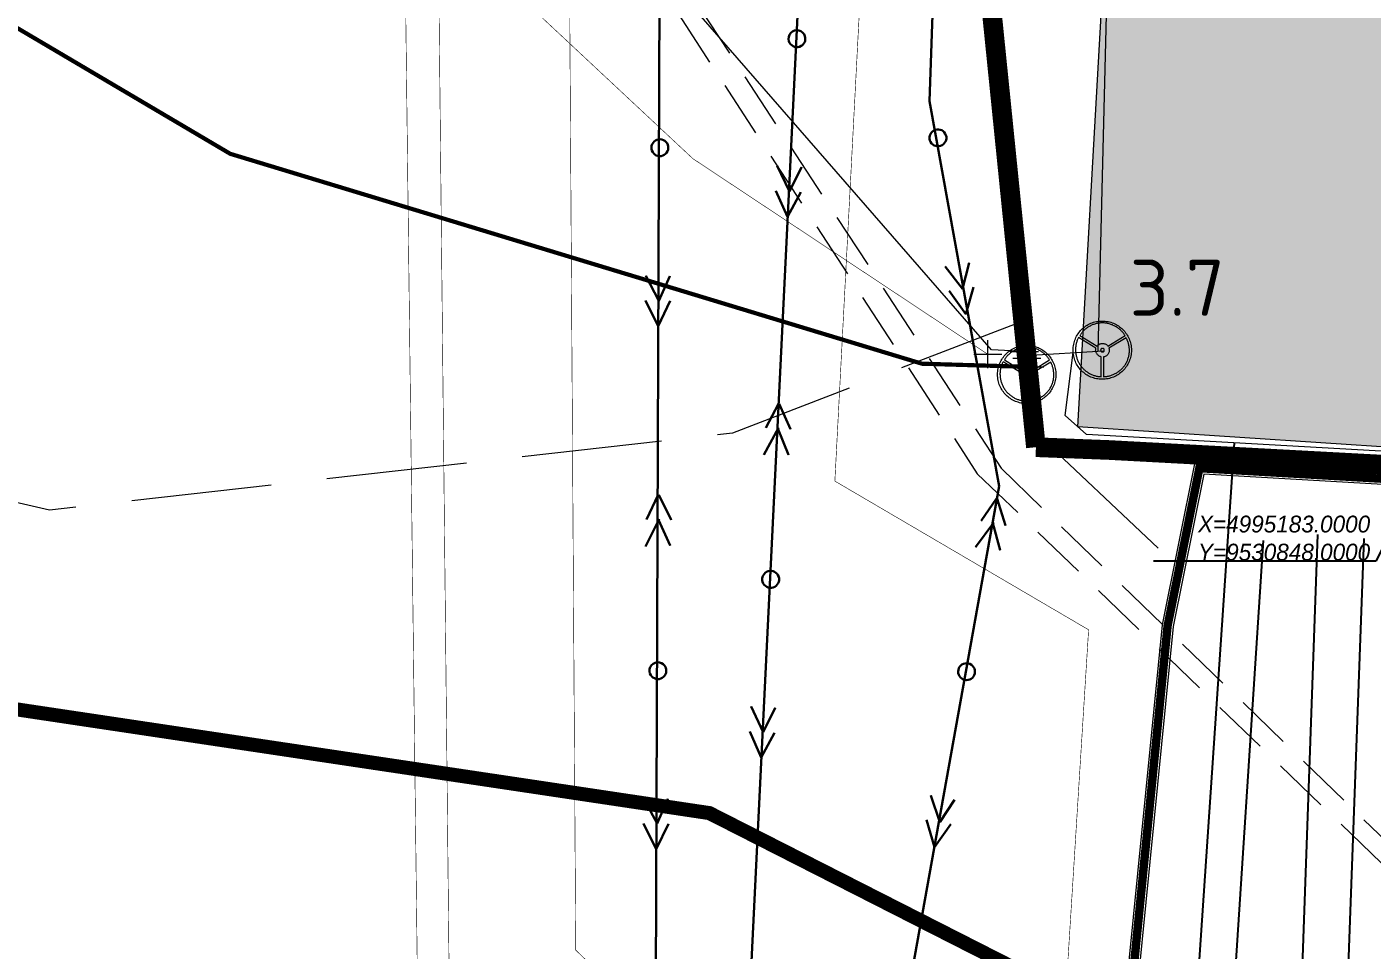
# Model space of a CAD drawing. Header units: millimetres. Extents: x 519 to 9564855, y -810 to 5021775.
# Drawn here: x 9530350.4 to 9530829.8, y 4995010.8 to 4995339.7 of the extents above; entities that cross this region are included whole.
import ezdxf

# ---------------------------------------------------------------- set-up
doc = ezdxf.new("R2010")
doc.units = ezdxf.units.MM
doc.header["$LTSCALE"] = 2
doc.header["$MEASUREMENT"] = 0
doc.header["$PDMODE"] = 2
doc.header["$PDSIZE"] = 5
for name, pattern in [('92051501$0$DASHED', [0.75, 0.5, -0.25]), ('92051501$0$GROUND2', [35, 25, -10]), ('DASHED', [0.75, 0.5, -0.25]), ('HIDDEN2', [4.7625, 3.175, -1.5875])]:
    doc.linetypes.add(name, pattern=pattern)
for name, color, linetype in [('AL_PIP_CRUDE OIL', 210, 'Continuous'), ('FIBERGLASS', 212, 'Continuous'), ('Layer1', 1, 'Continuous'), ('OilColl&Flowlines', 3, 'Continuous'), ('PPLINE_WAT', 7, 'WTR_LINE'), ('ROAD_ASF', 9, 'Continuous'), ('ROAD_FIELD', 255, '92051501$0$GROUND2'), ('водавод', 5, 'Continuous'), ('Координаты', 7, 'Continuous'), ('Скважины на 2015 год', 7, 'Continuous')]:
    doc.layers.add(name, color=color, linetype=linetype)
for name, color, linetype, lineweight in [('Electro N', 1, 'Continuous', 25), ('Land lease as of 24.06.2004', 47, 'HIDDEN2', 70), ('неф.коллектор', 94, 'g5_122_n', 30), ('Электро', 1, 'Continuous', 30), ('Электроснаб', 1, 'Continuous', 18), ('Электроснабжене', 1, 'Continuous', 18)]:
    doc.layers.add(name, color=color, linetype=linetype, lineweight=lineweight)
doc.styles.add('92051501$0$STANDARD', font='simplex.shx')
doc.styles.add('Elect', font='isocpeur.ttf')
doc.styles.add('GeoApp', font='', dxfattribs={"height": 1})
doc.styles.add('GeoApp_D431', font='', dxfattribs={"height": 1})
doc.styles.get('GeoApp').set_extended_font_data('D431', italic=True)
doc.styles.get('GeoApp_D431').set_extended_font_data('D431', italic=True)
doc.linetypes.add('g5_122_n', pattern='A,1,-1,1.5,-0.3,["Н",GeoApp,S=1,R=0,X=0,Y=-0.5],-1.5,1.5,-1,4,-1,4,-1,3', length=20.8)
doc.linetypes.add('WTR_LINE', pattern='A,0.5,-0.2,["W",92051501$0$STANDARD,S=0.1,R=0,X=-0.1,Y=-0.05],-0.05', length=0.75)
doc.dimstyles.new('GeoApp', dxfattribs={"dimscale": 2, "dimtxt": 1, "dimasz": 1, "dimexe": 0, "dimexo": 0, "dimgap": 0, "dimtad": 1, "dimtoh": 1, "dimzin": 1, "dimdsep": 46, "dimtxsty": 'GeoApp_D431', "dimcen": 0, "dimclrt": 7, "dimadec": 0, "dimazin": 0, "dimtfac": 1, "dimtmove": 0, "dimatfit": 3, "dimfxl": 0, "dimarcsym": 0})

msp = doc.modelspace()

# ---------------------------------------------------------------- hatches: boundary and pattern name
at = {"layer": 'Скважины на 2015 год', "linetype": 'ByBlock', "lineweight": 0, "ltscale": 5}
h = msp.add_hatch(color=5, dxfattribs=at)
h.paths.add_polyline_path([(9530805.61651, 4995508.68813), (9530819.182, 4995619.791), (9530904.52888, 4995614.95434), (9530911.12794, 4995698.22004), (9530982.589, 4995696.397), (9531100.72, 4995697.03), (9531083.73, 4995330.44), (9531124.26, 4995324.38), (9531120.63, 4995239.2), (9531076.56, 4995236.27), (9531057.11, 4995223.88), (9531026.3908, 4995177.59186), (9530724.97244, 4995197.21636), (9530742.875, 4995513.972)])
h.paths.add_polyline_path([(9530852.69888, 4995481.11432), (9530916.32169, 4995510.78212), (9530902.62885, 4995540.14649), (9530839.00605, 4995510.47869)], flags=24)

# ---------------------------------------------------------------- linework, layer by layer
at = {"layer": 'AL_PIP_CRUDE OIL', "lineweight": 60, "const_width": 5}
msp.add_lwpolyline([(9523408.96955, 5008589.07215), (9522866.96955, 5008436.07215), (9522326.96955, 5007087.07215), (9522313.96594, 5006750.08943), (9522363.50455, 5006330.19015), (9523532.73502, 5003851.53167), (9523509.9659, 5003501.17422), (9523544.63322, 5003488.85485), (9523203.95221, 5002551.92724), (9523207.94138, 5002504.46778), (9521587.24018, 4997999.63007), (9523708.12981, 4995731.08727), (9526814.15531, 4995451.17542), (9528489.4409, 4995215.37355), (9528594.43514, 4995358.95224), (9530593.64001, 4995059.64331), (9530879.24426, 4994914.43479), (9530977.35799, 4994842.68501), (9531002.94658, 4994841.81396), (9531002.94658, 4994841.81396), (9531002.94648, 4994841.81391)], dxfattribs=at)
at = {"layer": 'Electro N', "linetype": 'Continuous', "ltscale": 0.25, "flags": 128}
for points in [[(9530780.65929, 4995191.5053), (9530756.69099, 4994837.28356)], [(9530790.97119, 4995156.75931), (9530770.1925, 4994837.28356)], [(9530810.28165, 4995158.87768), (9530796.1453, 4994760.59436)], [(9530826.88078, 4995157.5005), (9530811.78833, 4994746.10097)]]:
    msp.add_lwpolyline(points, dxfattribs=at)
at = {"layer": 'FIBERGLASS', "color": 5, "linetype": '92051501$0$DASHED', "lineweight": 0, "ltscale": 20}
for p, q in [((9530589.79296, 4995347.05993), (9530697.58208, 4995182.48399)), ((9530582.82062, 4995343.96294), (9530689.10369, 4995180.55515)), ((9530689.10369, 4995180.55515), (9530868.82686, 4995007.44239)), ((9530697.58208, 4995182.48399), (9530873.73147, 4995011.91754))]:
    msp.add_line(p, q, dxfattribs=at)
at = {"layer": 'FIBERGLASS', "color": 200, "linetype": 'ByBlock', "lineweight": 0, "ltscale": 50, "const_width": 1.5}
msp.add_lwpolyline([(9530707.85, 4995218.6), (9530669.403, 4995219.7328), (9530422.8818, 4995294.5192), (9530331.828, 4995348.2766), (9530246.0607, 4995410.2936), (9530167.9252, 4995486.7018), (9530103.2613, 4995572.3953), (9529876.04802, 4996091.69159), (9529796.1974, 4996274.1903), (9529645.70864, 4996639.35169), (9529515.04144, 4996957.45398), (9529468.47673, 4997070.81329), (9529432.00257, 4997159.60767), (9529400.83594, 4997235.48116), (9529323.1983, 4997424.6537)], dxfattribs=at)
at = {"layer": 'FIBERGLASS', "color": 0, "linetype": 'ByBlock', "lineweight": 0, "ltscale": 50}
msp.add_point((9530692.84, 4995223.1), dxfattribs=at)
at = {"layer": 'FIBERGLASS', "color": 3, "linetype": 'ByBlock', "lineweight": 0, "ltscale": 50}
msp.add_point((9530705.86, 4995224.04), dxfattribs=at)
at = {"layer": 'Land lease as of 24.06.2004', "color": 35, "linetype": 'DASHED', "lineweight": 0, "ltscale": 5, "const_width": 7}
for points in [[(9530710, 4995190), (9530689, 4995397)], [(9530736, 4995189), (9530710, 4995190)], [(9530848, 4995183), (9530736, 4995189)]]:
    msp.add_lwpolyline(points, dxfattribs=at)
at = {"layer": 'Layer1', "color": 0, "linetype": 'ByBlock', "lineweight": 0, "ltscale": 7}
msp.add_lwpolyline([(9530705.86, 4995224.04), (9530694.2161, 4995224.7241), (9530496.8516, 4995451.2056), (9530321.195, 4995544.0739), (9530194.95182, 4995724.42032), (9529958.1212, 4996062.6051), (9529913.3441, 4996125.1016), (9529861.114, 4996201.55859), (9529820.4402, 4996261.5967), (9529804.0007, 4996285.0545), (9529552.49028, 4996889.06007), (9529469.41148, 4997088.57491), (9529372.94876, 4997320.23138), (9529335.4325, 4997410.4927), (9529333.52687, 4997409.72992), (9529332.368, 4997409.2843), (9529331.3384, 4997408.9399), (9529329.6465, 4997412.7738), (9529323.0895, 4997417.5883), (9529323.7919, 4997418.5782), (9529325.3863, 4997419.3087)], dxfattribs=at)
at = {"layer": 'OilColl&Flowlines', "lineweight": 0, "const_width": 2}
msp.add_lwpolyline([(9531034.037, 4995175.855), (9530729.837, 4995191.055)], dxfattribs=at)
at = {"layer": 'PPLINE_WAT', "lineweight": 0}
for points in [[(9530739.72262, 4995535.66085), (9530732.11524, 4995224.23663)], [(9531141.937, 4995247.755), (9531052.937, 4995251.955), (9531042.937, 4995176.655), (9530728.0481, 4995194.48418), (9530720.40872, 4995201.27041), (9530723.28627, 4995223.69282)], [(9530733.63635, 4995234.95422), (9530733.63635, 4995234.95422), (9530734.16607, 4995234.94383), (9530734.68541, 4995234.90228), (9530735.20474, 4995234.82958), (9530735.71369, 4995234.74648), (9530736.21225, 4995234.62184), (9530736.70043, 4995234.48681), (9530737.1886, 4995234.32063), (9530737.656, 4995234.13367), (9530738.11302, 4995233.92593), (9530738.55965, 4995233.69742), (9530738.99589, 4995233.44814), (9530739.42175, 4995233.17809), (9530739.82683, 4995232.88726), (9530740.22152, 4995232.57566), (9530740.59544, 4995232.25367), (9530740.95898, 4995231.91091), (9530741.30174, 4995231.54738), (9530741.63411, 4995231.17345), (9530741.94572, 4995230.77876), (9530742.23654, 4995230.37368), (9530742.5066, 4995229.94782), (9530742.75588, 4995229.51158), (9530742.98439, 4995229.06495), (9530743.20251, 4995228.60794), (9530743.38947, 4995228.13015), (9530743.55566, 4995227.65236), (9530743.69068, 4995227.1538), (9530743.80494, 4995226.65523), (9530743.89842, 4995226.14629), (9530743.97112, 4995225.62695), (9530744.01267, 4995225.09723), (9530744.02306, 4995224.56751), (9530744.02306, 4995224.56751), (9530744.01267, 4995224.0274), (9530743.97112, 4995223.49767), (9530743.89842, 4995222.97834), (9530743.80494, 4995222.46939), (9530743.69068, 4995221.97083), (9530743.55566, 4995221.47227), (9530743.38947, 4995220.98409), (9530743.20251, 4995220.51669), (9530742.98439, 4995220.05967), (9530742.75588, 4995219.61305), (9530742.5066, 4995219.1768), (9530742.23654, 4995218.75095), (9530741.94572, 4995218.34587), (9530741.63411, 4995217.95117), (9530741.30174, 4995217.57725), (9530740.95898, 4995217.21372), (9530740.59544, 4995216.87095), (9530740.22152, 4995216.54897), (9530739.82683, 4995216.23736), (9530739.42175, 4995215.94654), (9530738.99589, 4995215.67648), (9530738.55965, 4995215.4272), (9530738.11302, 4995215.19869), (9530737.656, 4995214.99096), (9530737.1886, 4995214.804), (9530736.70043, 4995214.6482), (9530736.21225, 4995214.50278), (9530735.71369, 4995214.38853), (9530735.20474, 4995214.29505), (9530734.68541, 4995214.23273), (9530734.16607, 4995214.19118), (9530733.63635, 4995214.1808), (9530733.63635, 4995214.1808), (9530733.09624, 4995214.19118), (9530732.56652, 4995214.23273), (9530732.04718, 4995214.29505), (9530731.53823, 4995214.38853), (9530731.02928, 4995214.50278), (9530730.54111, 4995214.6482), (9530730.05293, 4995214.804), (9530729.58553, 4995214.99096), (9530729.11813, 4995215.19869), (9530728.6715, 4995215.4272), (9530728.23526, 4995215.67648), (9530727.81979, 4995215.94654), (9530727.41471, 4995216.23736), (9530727.02001, 4995216.54897), (9530726.64609, 4995216.87095), (9530726.28256, 4995217.21372), (9530725.9398, 4995217.57725), (9530725.60742, 4995217.95117), (9530725.30621, 4995218.34587), (9530725.01538, 4995218.75095), (9530724.74532, 4995219.1768), (9530724.49604, 4995219.61305), (9530724.26753, 4995220.05967), (9530724.0598, 4995220.51669), (9530723.87284, 4995220.98409), (9530723.71704, 4995221.47227), (9530723.57163, 4995221.97083), (9530723.45737, 4995222.46939), (9530723.36389, 4995222.97834), (9530723.30157, 4995223.49767), (9530723.26002, 4995224.0274), (9530723.24964, 4995224.56751), (9530723.24964, 4995224.56751), (9530723.26002, 4995225.09723), (9530723.30157, 4995225.62695), (9530723.36389, 4995226.14629), (9530723.45737, 4995226.65523), (9530723.57163, 4995227.1538), (9530723.71704, 4995227.65236), (9530723.87284, 4995228.13015), (9530724.0598, 4995228.60794), (9530724.26753, 4995229.06495), (9530724.49604, 4995229.51158), (9530724.74532, 4995229.94782), (9530725.01538, 4995230.37368), (9530725.30621, 4995230.77876), (9530725.60742, 4995231.17345), (9530725.9398, 4995231.54738), (9530726.28256, 4995231.91091), (9530726.64609, 4995232.25367), (9530727.02001, 4995232.57566), (9530727.41471, 4995232.88726), (9530727.81979, 4995233.17809), (9530728.23526, 4995233.44814), (9530728.6715, 4995233.69742), (9530729.11813, 4995233.92593), (9530729.58553, 4995234.13367), (9530730.05293, 4995234.32063), (9530730.54111, 4995234.48681), (9530731.02928, 4995234.62184), (9530731.53823, 4995234.74648), (9530732.04718, 4995234.82958), (9530732.56652, 4995234.90228), (9530733.09624, 4995234.94383), (9530733.63635, 4995234.95422)], [(9530731.76674, 4995225.99049), (9530731.76674, 4995225.99049), (9530731.97447, 4995226.23977), (9530732.21337, 4995226.45789), (9530732.47304, 4995226.63446), (9530732.7327, 4995226.76949), (9530733.01314, 4995226.86297), (9530733.30397, 4995226.93568), (9530733.5948, 4995226.96684), (9530733.88563, 4995226.96684), (9530734.16607, 4995226.93568), (9530734.44651, 4995226.87336), (9530734.70618, 4995226.79026), (9530734.94507, 4995226.67601), (9530735.17358, 4995226.54098), (9530735.36054, 4995226.37479), (9530735.52673, 4995226.19822), (9530735.66176, 4995225.99049), (9530741.74837, 4995229.80241), (9530741.74837, 4995229.80241), (9530741.60295, 4995230.0413), (9530741.43677, 4995230.26981), (9530741.27058, 4995230.49832), (9530741.09401, 4995230.72683), (9530740.90704, 4995230.94495), (9530740.72008, 4995231.16307), (9530740.51235, 4995231.3708), (9530740.30462, 4995231.57854), (9530740.08649, 4995231.77588), (9530739.86837, 4995231.97323), (9530739.62948, 4995232.16019), (9530739.39059, 4995232.33677), (9530739.15169, 4995232.51334), (9530738.90241, 4995232.67953), (9530738.64274, 4995232.84571), (9530738.38307, 4995232.99113), (9530738.11302, 4995233.13654), (9530737.84297, 4995233.28196), (9530737.56252, 4995233.4066), (9530737.28208, 4995233.53124), (9530737.00164, 4995233.64549), (9530736.71081, 4995233.74936), (9530736.41999, 4995233.84284), (9530736.12916, 4995233.92593), (9530735.82794, 4995234.00903), (9530735.52673, 4995234.07135), (9530735.22551, 4995234.13367), (9530734.91391, 4995234.1856), (9530734.6127, 4995234.21676), (9530734.3011, 4995234.24792), (9530733.9895, 4995234.25831), (9530733.67789, 4995234.26869), (9530733.67789, 4995234.26869), (9530733.36629, 4995234.25831), (9530733.05469, 4995234.24792), (9530732.74309, 4995234.21676), (9530732.43149, 4995234.1856), (9530732.13027, 4995234.13367), (9530731.82906, 4995234.08173), (9530731.52785, 4995234.01941), (9530731.23702, 4995233.94671), (9530730.9358, 4995233.85323), (9530730.65536, 4995233.75974), (9530730.36453, 4995233.66626), (9530730.08409, 4995233.55201), (9530729.81404, 4995233.42737), (9530729.54398, 4995233.30273), (9530729.27393, 4995233.1677), (9530729.01426, 4995233.02229), (9530728.75459, 4995232.87687), (9530728.50531, 4995232.71069), (9530728.25603, 4995232.5445), (9530728.01714, 4995232.37831), (9530727.78863, 4995232.19135), (9530727.56012, 4995232.00439), (9530727.342, 4995231.81743), (9530727.12388, 4995231.6097), (9530726.91615, 4995231.40196), (9530726.7188, 4995231.19423), (9530726.53184, 4995230.97611), (9530726.34488, 4995230.7476), (9530726.1683, 4995230.51909), (9530725.99173, 4995230.29058), (9530725.83593, 4995230.05169), (9530725.68013, 4995229.80241), (9530731.76674, 4995225.99049)], [(9530706.71853, 4995226.29842), (9530706.71853, 4995226.29842), (9530707.24825, 4995226.28803), (9530707.76759, 4995226.24648), (9530708.28692, 4995226.17378), (9530708.79587, 4995226.09068), (9530709.29443, 4995225.96604), (9530709.78261, 4995225.83102), (9530710.27079, 4995225.66483), (9530710.73819, 4995225.47787), (9530711.1952, 4995225.27013), (9530711.64183, 4995225.04163), (9530712.07807, 4995224.79234), (9530712.50393, 4995224.52229), (9530712.90901, 4995224.23146), (9530713.3037, 4995223.91986), (9530713.67763, 4995223.59787), (9530714.04116, 4995223.25511), (9530714.38392, 4995222.89158), (9530714.7163, 4995222.51766), (9530715.0279, 4995222.12296), (9530715.31873, 4995221.71788), (9530715.58878, 4995221.29202), (9530715.83806, 4995220.85578), (9530716.06657, 4995220.40915), (9530716.28469, 4995219.95214), (9530716.47165, 4995219.47435), (9530716.63784, 4995218.99656), (9530716.77287, 4995218.498), (9530716.88712, 4995217.99944), (9530716.9806, 4995217.49049), (9530717.05331, 4995216.97115), (9530717.09485, 4995216.44143), (9530717.10524, 4995215.91171), (9530717.10524, 4995215.91171), (9530717.09485, 4995215.3716), (9530717.05331, 4995214.84188), (9530716.9806, 4995214.32254), (9530716.88712, 4995213.81359), (9530716.77287, 4995213.31503), (9530716.63784, 4995212.81647), (9530716.47165, 4995212.32829), (9530716.28469, 4995211.86089), (9530716.06657, 4995211.40388), (9530715.83806, 4995210.95725), (9530715.58878, 4995210.521), (9530715.31873, 4995210.09515), (9530715.0279, 4995209.69007), (9530714.7163, 4995209.29537), (9530714.38392, 4995208.92145), (9530714.04116, 4995208.55792), (9530713.67763, 4995208.21515), (9530713.3037, 4995207.89317), (9530712.90901, 4995207.58157), (9530712.50393, 4995207.29074), (9530712.07807, 4995207.02068), (9530711.64183, 4995206.7714), (9530711.1952, 4995206.54289), (9530710.73819, 4995206.33516), (9530710.27079, 4995206.1482), (9530709.78261, 4995205.9924), (9530709.29443, 4995205.84698), (9530708.79587, 4995205.73273), (9530708.28692, 4995205.63925), (9530707.76759, 4995205.57693), (9530707.24825, 4995205.53538), (9530706.71853, 4995205.525), (9530706.71853, 4995205.525), (9530706.17842, 4995205.53538), (9530705.6487, 4995205.57693), (9530705.12936, 4995205.63925), (9530704.62041, 4995205.73273), (9530704.11147, 4995205.84698), (9530703.62329, 4995205.9924), (9530703.13512, 4995206.1482), (9530702.66771, 4995206.33516), (9530702.20031, 4995206.54289), (9530701.75368, 4995206.7714), (9530701.31744, 4995207.02068), (9530700.90197, 4995207.29074), (9530700.49689, 4995207.58157), (9530700.1022, 4995207.89317), (9530699.72827, 4995208.21515), (9530699.36474, 4995208.55792), (9530699.02198, 4995208.92145), (9530698.6896, 4995209.29537), (9530698.38839, 4995209.69007), (9530698.09756, 4995210.09515), (9530697.82751, 4995210.521), (9530697.57823, 4995210.95725), (9530697.34972, 4995211.40388), (9530697.14198, 4995211.86089), (9530696.95502, 4995212.32829), (9530696.79922, 4995212.81647), (9530696.65381, 4995213.31503), (9530696.53955, 4995213.81359), (9530696.44607, 4995214.32254), (9530696.38375, 4995214.84188), (9530696.34221, 4995215.3716), (9530696.33182, 4995215.91171), (9530696.33182, 4995215.91171), (9530696.34221, 4995216.44143), (9530696.38375, 4995216.97115), (9530696.44607, 4995217.49049), (9530696.53955, 4995217.99944), (9530696.65381, 4995218.498), (9530696.79922, 4995218.99656), (9530696.95502, 4995219.47435), (9530697.14198, 4995219.95214), (9530697.34972, 4995220.40915), (9530697.57823, 4995220.85578), (9530697.82751, 4995221.29202), (9530698.09756, 4995221.71788), (9530698.38839, 4995222.12296), (9530698.6896, 4995222.51766), (9530699.02198, 4995222.89158), (9530699.36474, 4995223.25511), (9530699.72827, 4995223.59787), (9530700.1022, 4995223.91986), (9530700.49689, 4995224.23146), (9530700.90197, 4995224.52229), (9530701.31744, 4995224.79234), (9530701.75368, 4995225.04163), (9530702.20031, 4995225.27013), (9530702.66771, 4995225.47787), (9530703.13512, 4995225.66483), (9530703.62329, 4995225.83102), (9530704.11147, 4995225.96604), (9530704.62041, 4995226.09068), (9530705.12936, 4995226.17378), (9530705.6487, 4995226.24648), (9530706.17842, 4995226.28803), (9530706.71853, 4995226.29842)], [(9530733.23127, 4995222.17856), (9530733.23127, 4995222.17856), (9530732.99237, 4995222.26166), (9530732.76386, 4995222.35514), (9530732.53536, 4995222.47978), (9530732.32762, 4995222.6148), (9530732.13027, 4995222.77061), (9530731.9537, 4995222.93679), (9530731.78751, 4995223.12375), (9530731.65249, 4995223.3211), (9530731.52785, 4995223.52884), (9530731.42398, 4995223.74696), (9530731.35127, 4995223.97546), (9530731.29934, 4995224.21436), (9530731.27856, 4995224.46364), (9530731.28895, 4995224.71292), (9530731.3305, 4995224.9622), (9530731.4032, 4995225.22187), (9530725.20234, 4995229.11689), (9530725.20234, 4995229.11689), (9530725.06731, 4995228.8676), (9530724.94267, 4995228.61832), (9530724.82842, 4995228.35866), (9530724.72455, 4995228.09899), (9530724.62068, 4995227.82893), (9530724.5272, 4995227.54849), (9530724.44411, 4995227.27844), (9530724.3714, 4995226.98761), (9530724.30908, 4995226.70717), (9530724.25715, 4995226.41634), (9530724.20521, 4995226.12551), (9530724.17405, 4995225.83468), (9530724.14289, 4995225.53347), (9530724.12212, 4995225.23226), (9530724.11173, 4995224.93104), (9530724.11173, 4995224.62983), (9530724.12212, 4995224.32861), (9530724.14289, 4995224.0274), (9530724.16367, 4995223.7158), (9530724.20521, 4995223.41458), (9530724.24676, 4995223.11337), (9530724.30908, 4995222.81215), (9530724.3714, 4995222.51094), (9530724.44411, 4995222.20972), (9530724.5272, 4995221.90851), (9530724.62068, 4995221.61768), (9530724.72455, 4995221.32685), (9530724.8388, 4995221.03602), (9530724.96344, 4995220.7452), (9530725.09847, 4995220.46476), (9530725.24389, 4995220.18431), (9530725.39969, 4995219.90387), (9530725.39969, 4995219.90387), (9530725.55549, 4995219.63382), (9530725.73206, 4995219.37415), (9530725.89825, 4995219.11448), (9530726.08521, 4995218.8652), (9530726.28256, 4995218.62631), (9530726.4799, 4995218.38741), (9530726.67725, 4995218.15891), (9530726.89537, 4995217.94078), (9530727.10311, 4995217.73305), (9530727.33161, 4995217.52532), (9530727.56012, 4995217.32797), (9530727.79902, 4995217.14101), (9530728.03791, 4995216.95405), (9530728.2768, 4995216.78786), (9530728.52609, 4995216.62167), (9530728.78575, 4995216.46587), (9530729.03503, 4995216.31007), (9530729.30509, 4995216.17504), (9530729.56476, 4995216.04002), (9530729.83481, 4995215.91538), (9530730.10487, 4995215.80112), (9530730.38531, 4995215.69726), (9530730.65536, 4995215.59339), (9530730.9358, 4995215.51029), (9530731.22663, 4995215.4272), (9530731.50707, 4995215.35449), (9530731.78751, 4995215.29217), (9530732.07834, 4995215.24024), (9530732.36917, 4995215.18831), (9530732.64961, 4995215.15715), (9530732.94044, 4995215.13637), (9530733.23127, 4995215.1156), (9530733.23127, 4995222.17856)], [(9530736.02529, 4995225.22187), (9530736.02529, 4995225.22187), (9530736.08761, 4995224.95181), (9530736.11877, 4995224.68176), (9530736.11877, 4995224.42209), (9530736.098, 4995224.17281), (9530736.05645, 4995223.92353), (9530735.99413, 4995223.68464), (9530735.90065, 4995223.46651), (9530735.79678, 4995223.25878), (9530735.66176, 4995223.06143), (9530735.49557, 4995222.87447), (9530735.31899, 4995222.71867), (9530735.12165, 4995222.56287), (9530734.90353, 4995222.43823), (9530734.66463, 4995222.33436), (9530734.40496, 4995222.24088), (9530734.12452, 4995222.17856), (9530734.12452, 4995215.1156), (9530734.12452, 4995215.1156), (9530734.40496, 4995215.12599), (9530734.68541, 4995215.14676), (9530734.96585, 4995215.17792), (9530735.24629, 4995215.21947), (9530735.52673, 4995215.2714), (9530735.80717, 4995215.32333), (9530736.08761, 4995215.39604), (9530736.36805, 4995215.46875), (9530736.64849, 4995215.55184), (9530736.92893, 4995215.64532), (9530737.20938, 4995215.74919), (9530737.47943, 4995215.85306), (9530737.74948, 4995215.9777), (9530738.01954, 4995216.10234), (9530738.28959, 4995216.23736), (9530738.54926, 4995216.38278), (9530738.80893, 4995216.52819), (9530739.0686, 4995216.69438), (9530739.31788, 4995216.86057), (9530739.56716, 4995217.03714), (9530739.80605, 4995217.21372), (9530740.04495, 4995217.41106), (9530740.27346, 4995217.60841), (9530740.50196, 4995217.81614), (9530740.72008, 4995218.02388), (9530740.92782, 4995218.25239), (9530741.13555, 4995218.48089), (9530741.3329, 4995218.71979), (9530741.51986, 4995218.95868), (9530741.70682, 4995219.20796), (9530741.87301, 4995219.46763), (9530742.0392, 4995219.73769), (9530742.0392, 4995219.73769), (9530742.195, 4995220.01813), (9530742.34041, 4995220.29857), (9530742.47544, 4995220.5894), (9530742.60008, 4995220.86984), (9530742.70395, 4995221.16067), (9530742.80781, 4995221.46188), (9530742.90129, 4995221.75271), (9530742.98439, 4995222.04354), (9530743.05709, 4995222.34475), (9530743.1298, 4995222.64596), (9530743.18173, 4995222.93679), (9530743.22328, 4995223.23801), (9530743.25444, 4995223.53922), (9530743.2856, 4995223.84044), (9530743.29599, 4995224.13126), (9530743.30638, 4995224.43248), (9530743.30638, 4995224.73369), (9530743.2856, 4995225.02452), (9530743.26483, 4995225.31535), (9530743.23367, 4995225.61656), (9530743.20251, 4995225.90739), (9530743.15057, 4995226.18783), (9530743.09864, 4995226.47866), (9530743.02593, 4995226.7591), (9530742.95323, 4995227.03954), (9530742.87013, 4995227.31998), (9530742.77665, 4995227.60043), (9530742.68317, 4995227.87048), (9530742.56892, 4995228.13015), (9530742.45466, 4995228.4002), (9530742.33002, 4995228.65987), (9530742.195, 4995228.90915), (9530736.02529, 4995225.22187)], [(9530704.84892, 4995217.33469), (9530704.84892, 4995217.33469), (9530705.05666, 4995217.58397), (9530705.29555, 4995217.80209), (9530705.55522, 4995217.97866), (9530705.81489, 4995218.11369), (9530706.09533, 4995218.20717), (9530706.38616, 4995218.27988), (9530706.67698, 4995218.31104), (9530706.96781, 4995218.31104), (9530707.24825, 4995218.27988), (9530707.52869, 4995218.21756), (9530707.78836, 4995218.13446), (9530708.02726, 4995218.02021), (9530708.25576, 4995217.88518), (9530708.44272, 4995217.719), (9530708.60891, 4995217.54242), (9530708.74394, 4995217.33469), (9530714.83055, 4995221.14661), (9530714.83055, 4995221.14661), (9530714.68514, 4995221.3855), (9530714.51895, 4995221.61401), (9530714.35276, 4995221.84252), (9530714.17619, 4995222.07103), (9530713.98923, 4995222.28915), (9530713.80227, 4995222.50727), (9530713.59453, 4995222.715), (9530713.3868, 4995222.92274), (9530713.16868, 4995223.12008), (9530712.95056, 4995223.31743), (9530712.71166, 4995223.50439), (9530712.47277, 4995223.68097), (9530712.23387, 4995223.85754), (9530711.98459, 4995224.02373), (9530711.72492, 4995224.18992), (9530711.46526, 4995224.33533), (9530711.1952, 4995224.48074), (9530710.92515, 4995224.62616), (9530710.64471, 4995224.7508), (9530710.36427, 4995224.87544), (9530710.08382, 4995224.98969), (9530709.793, 4995225.09356), (9530709.50217, 4995225.18704), (9530709.21134, 4995225.27013), (9530708.91013, 4995225.35323), (9530708.60891, 4995225.41555), (9530708.3077, 4995225.47787), (9530707.9961, 4995225.5298), (9530707.69488, 4995225.56096), (9530707.38328, 4995225.59212), (9530707.07168, 4995225.60251), (9530706.76008, 4995225.6129), (9530706.76008, 4995225.6129), (9530706.44848, 4995225.60251), (9530706.13687, 4995225.59212), (9530705.82527, 4995225.56096), (9530705.51367, 4995225.5298), (9530705.21246, 4995225.47787), (9530704.91124, 4995225.42593), (9530704.61003, 4995225.36361), (9530704.3192, 4995225.29091), (9530704.01799, 4995225.19743), (9530703.73754, 4995225.10395), (9530703.44672, 4995225.01047), (9530703.16628, 4995224.89621), (9530702.89622, 4995224.77157), (9530702.62617, 4995224.64693), (9530702.35611, 4995224.5119), (9530702.09644, 4995224.36649), (9530701.83678, 4995224.22108), (9530701.5875, 4995224.05489), (9530701.33821, 4995223.8887), (9530701.09932, 4995223.72251), (9530700.87081, 4995223.53555), (9530700.6423, 4995223.34859), (9530700.42418, 4995223.16163), (9530700.20606, 4995222.9539), (9530699.99833, 4995222.74616), (9530699.80098, 4995222.53843), (9530699.61402, 4995222.32031), (9530699.42706, 4995222.0918), (9530699.25049, 4995221.86329), (9530699.07391, 4995221.63478), (9530698.91811, 4995221.39589), (9530698.76231, 4995221.14661), (9530704.84892, 4995217.33469)], [(9530753.537, 4995154.055), (9530709.237, 4995195.855), (9530707.337, 4995212.255), (9530706.537, 4995220.455), (9530706.437, 4995222.655), (9530734.037, 4995224.355)], [(9530733.71944, 4995225.22187), (9530733.71944, 4995225.22187), (9530733.58441, 4995225.21148), (9530733.45977, 4995225.16994), (9530733.35591, 4995225.10762), (9530733.25204, 4995225.03491), (9530733.17933, 4995224.93104), (9530733.11701, 4995224.82717), (9530733.07547, 4995224.70253), (9530733.06508, 4995224.56751), (9530733.06508, 4995224.56751), (9530733.07547, 4995224.43248), (9530733.11701, 4995224.31823), (9530733.17933, 4995224.20397), (9530733.25204, 4995224.11049), (9530733.35591, 4995224.0274), (9530733.45977, 4995223.97546), (9530733.58441, 4995223.93392), (9530733.71944, 4995223.92353), (9530733.71944, 4995223.92353), (9530733.85447, 4995223.93392), (9530733.96872, 4995223.97546), (9530734.08298, 4995224.0274), (9530734.17646, 4995224.11049), (9530734.25955, 4995224.20397), (9530734.31148, 4995224.31823), (9530734.35303, 4995224.43248), (9530734.36342, 4995224.56751), (9530734.36342, 4995224.56751), (9530734.35303, 4995224.70253), (9530734.31148, 4995224.82717), (9530734.25955, 4995224.93104), (9530734.17646, 4995225.03491), (9530734.08298, 4995225.10762), (9530733.96872, 4995225.16994), (9530733.85447, 4995225.21148), (9530733.71944, 4995225.22187)], [(9530706.31345, 4995213.52276), (9530706.31345, 4995213.52276), (9530706.07455, 4995213.60586), (9530705.84605, 4995213.69934), (9530705.61754, 4995213.82398), (9530705.4098, 4995213.95901), (9530705.21246, 4995214.11481), (9530705.03588, 4995214.28099), (9530704.8697, 4995214.46795), (9530704.73467, 4995214.6653), (9530704.61003, 4995214.87304), (9530704.50616, 4995215.09116), (9530704.43345, 4995215.31966), (9530704.38152, 4995215.55856), (9530704.36075, 4995215.80784), (9530704.37113, 4995216.05712), (9530704.41268, 4995216.3064), (9530704.48539, 4995216.56607), (9530698.28452, 4995220.46109), (9530698.28452, 4995220.46109), (9530698.14949, 4995220.21181), (9530698.02485, 4995219.96252), (9530697.9106, 4995219.70286), (9530697.80673, 4995219.44319), (9530697.70287, 4995219.17313), (9530697.60939, 4995218.89269), (9530697.52629, 4995218.62264), (9530697.45358, 4995218.33181), (9530697.39126, 4995218.05137), (9530697.33933, 4995217.76054), (9530697.2874, 4995217.46971), (9530697.25624, 4995217.17889), (9530697.22508, 4995216.87767), (9530697.2043, 4995216.57646), (9530697.19392, 4995216.27524), (9530697.19392, 4995215.97403), (9530697.2043, 4995215.67281), (9530697.22508, 4995215.3716), (9530697.24585, 4995215.06), (9530697.2874, 4995214.75878), (9530697.32894, 4995214.45757), (9530697.39126, 4995214.15635), (9530697.45358, 4995213.85514), (9530697.52629, 4995213.55392), (9530697.60939, 4995213.25271), (9530697.70287, 4995212.96188), (9530697.80673, 4995212.67105), (9530697.92099, 4995212.38023), (9530698.04563, 4995212.0894), (9530698.18065, 4995211.80896), (9530698.32607, 4995211.52852), (9530698.48187, 4995211.24807), (9530698.48187, 4995211.24807), (9530698.63767, 4995210.97802), (9530698.81424, 4995210.71835), (9530698.98043, 4995210.45868), (9530699.16739, 4995210.2094), (9530699.36474, 4995209.97051), (9530699.56209, 4995209.73161), (9530699.75943, 4995209.50311), (9530699.97756, 4995209.28499), (9530700.18529, 4995209.07725), (9530700.4138, 4995208.86952), (9530700.6423, 4995208.67217), (9530700.8812, 4995208.48521), (9530701.12009, 4995208.29825), (9530701.35899, 4995208.13206), (9530701.60827, 4995207.96587), (9530701.86794, 4995207.81007), (9530702.11722, 4995207.65427), (9530702.38727, 4995207.51925), (9530702.64694, 4995207.38422), (9530702.91699, 4995207.25958), (9530703.18705, 4995207.14532), (9530703.46749, 4995207.04146), (9530703.73754, 4995206.93759), (9530704.01799, 4995206.8545), (9530704.30881, 4995206.7714), (9530704.58925, 4995206.6987), (9530704.8697, 4995206.63637), (9530705.16052, 4995206.58444), (9530705.45135, 4995206.53251), (9530705.73179, 4995206.50135), (9530706.02262, 4995206.48057), (9530706.31345, 4995206.4598), (9530706.31345, 4995213.52276)], [(9530709.10747, 4995216.56607), (9530709.10747, 4995216.56607), (9530709.16979, 4995216.29602), (9530709.20095, 4995216.02596), (9530709.20095, 4995215.76629), (9530709.18018, 4995215.51701), (9530709.13863, 4995215.26773), (9530709.07631, 4995215.02884), (9530708.98283, 4995214.81072), (9530708.87897, 4995214.60298), (9530708.74394, 4995214.40563), (9530708.57775, 4995214.21867), (9530708.40118, 4995214.06287), (9530708.20383, 4995213.90707), (9530707.98571, 4995213.78243), (9530707.74681, 4995213.67856), (9530707.48715, 4995213.58508), (9530707.20671, 4995213.52276), (9530707.20671, 4995206.4598), (9530707.20671, 4995206.4598), (9530707.48715, 4995206.47019), (9530707.76759, 4995206.49096), (9530708.04803, 4995206.52212), (9530708.32847, 4995206.56367), (9530708.60891, 4995206.6156), (9530708.88935, 4995206.66754), (9530709.16979, 4995206.74024), (9530709.45024, 4995206.81295), (9530709.73068, 4995206.89604), (9530710.01112, 4995206.98952), (9530710.29156, 4995207.09339), (9530710.56161, 4995207.19726), (9530710.83167, 4995207.3219), (9530711.10172, 4995207.44654), (9530711.37178, 4995207.58157), (9530711.63144, 4995207.72698), (9530711.89111, 4995207.87239), (9530712.15078, 4995208.03858), (9530712.40006, 4995208.20477), (9530712.64934, 4995208.38134), (9530712.88824, 4995208.55792), (9530713.12713, 4995208.75526), (9530713.35564, 4995208.95261), (9530713.58415, 4995209.16035), (9530713.80227, 4995209.36808), (9530714.01, 4995209.59659), (9530714.21774, 4995209.8251), (9530714.41508, 4995210.06399), (9530714.60204, 4995210.30288), (9530714.789, 4995210.55216), (9530714.95519, 4995210.81183), (9530715.12138, 4995211.08189), (9530715.12138, 4995211.08189), (9530715.27718, 4995211.36233), (9530715.42259, 4995211.64277), (9530715.55762, 4995211.9336), (9530715.68226, 4995212.21404), (9530715.78613, 4995212.50487), (9530715.89, 4995212.80608), (9530715.98348, 4995213.09691), (9530716.06657, 4995213.38774), (9530716.13928, 4995213.68895), (9530716.21198, 4995213.99017), (9530716.26392, 4995214.28099), (9530716.30546, 4995214.58221), (9530716.33662, 4995214.88342), (9530716.36778, 4995215.18464), (9530716.37817, 4995215.47547), (9530716.38856, 4995215.77668), (9530716.38856, 4995216.07789), (9530716.36778, 4995216.36872), (9530716.34701, 4995216.65955), (9530716.31585, 4995216.96077), (9530716.28469, 4995217.25159), (9530716.23276, 4995217.53203), (9530716.18082, 4995217.82286), (9530716.10812, 4995218.1033), (9530716.03541, 4995218.38374), (9530715.95232, 4995218.66419), (9530715.85884, 4995218.94463), (9530715.76536, 4995219.21468), (9530715.6511, 4995219.47435), (9530715.53685, 4995219.7444), (9530715.41221, 4995220.00407), (9530715.27718, 4995220.25335), (9530709.10747, 4995216.56607)], [(9530706.80162, 4995216.56607), (9530706.80162, 4995216.56607), (9530706.6666, 4995216.55568), (9530706.54196, 4995216.51414), (9530706.43809, 4995216.45182), (9530706.33422, 4995216.37911), (9530706.26152, 4995216.27524), (9530706.19919, 4995216.17138), (9530706.15765, 4995216.04673), (9530706.14726, 4995215.91171), (9530706.14726, 4995215.91171), (9530706.15765, 4995215.77668), (9530706.19919, 4995215.66243), (9530706.26152, 4995215.54817), (9530706.33422, 4995215.45469), (9530706.43809, 4995215.3716), (9530706.54196, 4995215.31966), (9530706.6666, 4995215.27812), (9530706.80162, 4995215.26773), (9530706.80162, 4995215.26773), (9530706.93665, 4995215.27812), (9530707.05091, 4995215.31966), (9530707.16516, 4995215.3716), (9530707.25864, 4995215.45469), (9530707.34173, 4995215.54817), (9530707.39367, 4995215.66243), (9530707.43521, 4995215.77668), (9530707.4456, 4995215.91171), (9530707.4456, 4995215.91171), (9530707.43521, 4995216.04673), (9530707.39367, 4995216.17138), (9530707.34173, 4995216.27524), (9530707.25864, 4995216.37911), (9530707.16516, 4995216.45182), (9530707.05091, 4995216.51414), (9530706.93665, 4995216.55568), (9530706.80162, 4995216.56607)]]:
    msp.add_lwpolyline(points, dxfattribs=at)
at = {"layer": 'ROAD_ASF', "lineweight": 0, "const_width": 3}
msp.add_lwpolyline([(9531035.40859, 4995167.0908), (9530768.24763, 4995182.52509), (9530756.91736, 4995126.35794), (9530712.68241, 4994679.79554), (9530692.94363, 4994675.69677)], dxfattribs=at)
at = {"layer": 'ROAD_ASF', "lineweight": 0}
for points in [[(9531032.88465, 4995168.29135), (9530766.637, 4995184.655), (9530754.937, 4995126.655), (9530710.837, 4994681.455), (9530692.537, 4994677.655)], [(9531035.29324, 4995165.09413), (9530769.86495, 4995180.42832), (9530758.89772, 4995126.06088), (9530714.52781, 4994678.13607), (9530693.35025, 4994673.73855)]]:
    msp.add_lwpolyline(points, dxfattribs=at)
at = {"layer": 'ROAD_FIELD', "lineweight": 0, "flags": 128}
msp.add_lwpolyline([(9530708.781, 4995236.2), (9530601.91814, 4995195.03657), (9530358.53028, 4995167.61326), (9530259.50487, 4995190.26731), (9530011.3448, 4995186.69033), (9529875.33393, 4995149.72851), (9529793.333, 4995107.674), (9529276.15022, 4994897.22723), (9529177.141, 4994860.043), (9528891.45638, 4994735.36839)], dxfattribs=at)
at = {"layer": 'водавод', "color": 5, "linetype": 'ByBlock', "lineweight": 0, "ltscale": 50, "const_width": 0.2}
msp.add_lwpolyline([(9530692.84, 4995223.1), (9530587.7339, 4995292.7989), (9530310.10361, 4995552.30313), (9530258.7695, 4995637.4242), (9530100.15255, 4995864.29945), (9530096.56465, 4995869.43135), (9530086.75579, 4995883.4613), (9530073.9541, 4995901.77199), (9530035.89085, 4995956.21517), (9529934.3598, 4996101.4385), (9529867.015, 4996187.8337), (9529825.58227, 4996251.51486), (9529818.5918, 4996269.2838), (9529804.7664, 4996289.0861), (9529738.86292, 4996447.31373), (9529651.32944, 4996657.47279), (9529531.82243, 4996944.3971), (9529455.82454, 4997126.86039), (9529449.1388, 4997142.91218), (9529408.37217, 4997240.78874), (9529354.23365, 4997370.76988), (9529334.62668, 4997417.84425)], dxfattribs=at)
at = {"layer": 'водавод', "color": 5, "linetype": 'ByBlock', "lineweight": 0, "ltscale": 50}
msp.add_point((9530706.74, 4995221.7), dxfattribs=at)
at = {"layer": 'неф.коллектор', "color": 0, "linetype": 'ByBlock', "lineweight": 0, "ltscale": 50}
msp.add_point((9530707.85, 4995218.6), dxfattribs=at)
at = {"layer": 'Скважины на 2015 год', "color": 5, "linetype": 'ByBlock', "lineweight": 0, "ltscale": 5}
for p, q in [((9530724.97244, 4995197.21636), (9530742.875, 4995513.972)), ((9531026.3908, 4995177.59186), (9530724.97244, 4995197.21636))]:
    msp.add_line(p, q, dxfattribs=at)
at = {"layer": 'Электро'}
for p, q in [((9530573.81914, 4994811.1866), (9530585.91914, 4998057.6866)), ((9530642.71914, 4995706.9866), (9530602.51914, 4994880.8866)), ((9530672.01914, 4995313.2866), (9530680.71914, 4995554.8866)), ((9530696.91914, 4995176.0866), (9530672.01914, 4995313.2866)), ((9530622.15371, 4995281.1125), (9530617.83895, 4995290.18808)), ((9530626.40187, 4995289.73141), (9530622.15371, 4995281.1125)), ((9530617.36855, 4995281.36769), (9530621.41802, 4995272.05353)), ((9530621.41802, 4995272.05353), (9530626.18332, 4995280.89759)), ((9530686.16928, 4995255.72564), (9530683.80932, 4995246.41096)), ((9530575.67194, 4995242.18398), (9530570.96514, 4995251.06257)), ((9530579.53983, 4995250.98011), (9530575.67194, 4995242.18398)), ((9530683.80932, 4995246.41096), (9530677.69902, 4995254.38891)), ((9530679.07594, 4995245.66397), (9530684.97646, 4995237.39742)), ((9530684.97646, 4995237.39742), (9530687.79533, 4995247.04001)), ((9530570.8802, 4995242.23006), (9530575.33238, 4995233.10153)), ((9530575.33238, 4995233.10153), (9530579.70709, 4995242.14517)), ((9530618.26111, 4995205.46831), (9530613.7611, 4995196.86283)), ((9530618.51296, 4995205.45488), (9530622.57587, 4995196.39273)), ((9530618.30785, 4995196.87308), (9530612.99853, 4995187.29984)), ((9530618.04256, 4995196.6345), (9530621.84018, 4995187.33376)), ((9530630.41914, 4994805.5866), (9530696.91914, 4995176.0866)), ((9530575.34698, 4995172.97941), (9530571.2269, 4995164.1857)), ((9530575.59918, 4995172.97699), (9530580.05378, 4995164.10082)), ((9530695.98883, 4995171.70197), (9530690.43414, 4995163.73642)), ((9530696.23694, 4995171.65672), (9530699.11819, 4995162.1526)), ((9530575.76886, 4995164.39441), (9530570.88248, 4995154.59854)), ((9530575.51424, 4995164.14447), (9530579.71422, 4995155.01837)), ((9530694.9455, 4995163.17016), (9530688.46534, 4995154.34727)), ((9530694.65211, 4995162.96714), (9530697.23996, 4995153.25999)), ((9530612.78048, 4995088.49489), (9530608.46572, 4995097.57048)), ((9530617.02864, 4995097.11381), (9530612.78048, 4995088.49489)), ((9530607.99532, 4995088.75009), (9530612.04478, 4995079.43593)), ((9530612.04478, 4995079.43593), (9530616.81009, 4995088.27999)), ((9530574.97756, 4995055.87825), (9530570.27076, 4995064.75684)), ((9530578.84545, 4995064.67438), (9530574.97756, 4995055.87825)), ((9530675.72278, 4995056.36721), (9530672.59342, 4995065.91658)), ((9530681.02935, 4995064.37801), (9530675.72278, 4995056.36721)), ((9530570.18582, 4995055.92433), (9530574.638, 4995046.7958)), ((9530574.638, 4995046.7958), (9530579.01271, 4995055.83944)), ((9530671.00858, 4995057.227), (9530673.84455, 4995047.47461)), ((9530673.84455, 4995047.47461), (9530679.69263, 4995055.64318))]:
    msp.add_line(p, q, dxfattribs=at)
for centre, start, end in [((9530624.83377, 4995335.54427), 17.5436721, 197.5436721), ((9530624.83377, 4995335.54427), 197.5436721, 17.5436721), ((9530675.09419, 4995300.20731), 29.5645743, 209.5645743), ((9530575.97345, 4995296.68086), 20.0454865, 200.0454865), ((9530675.09419, 4995300.20731), 209.5645743, 29.5645743), ((9530575.97345, 4995296.68086), 200.0454865, 20.0454865), ((9530615.46053, 4995142.92667), 17.5436813, 197.5436813), ((9530615.46053, 4995142.92667), 197.5436813, 17.5436813), ((9530575.27907, 4995110.37513), 20.0454832, 200.0454832), ((9530575.27907, 4995110.37513), 200.0454832, 20.0454832), ((9530685.28195, 4995110.02001), 10.2602437, 190.2602437), ((9530685.28195, 4995110.02001), 190.2602437, 10.2602437)]:
    msp.add_arc(centre, 3, start, end, dxfattribs=at)
at = {"layer": 'Электроснаб', "color": 1, "linetype": 'ByBlock', "lineweight": 0}
msp.add_line((9530573.81914, 4994811.1866), (9530585.91914, 4998057.6866), dxfattribs=at)
at = {"layer": 'Электроснаб', "color": 1, "lineweight": 0}
for p, q in [((9530642.71914, 4995706.9866), (9530602.51914, 4994880.8866)), ((9530672.01914, 4995313.2866), (9530680.71914, 4995554.8866)), ((9530696.91914, 4995176.0866), (9530672.01914, 4995313.2866)), ((9530622.15371, 4995281.1125), (9530617.83895, 4995290.18808)), ((9530626.40187, 4995289.73141), (9530622.15371, 4995281.1125)), ((9530617.36855, 4995281.36769), (9530621.41802, 4995272.05353)), ((9530621.41802, 4995272.05353), (9530626.18332, 4995280.89759)), ((9530686.16928, 4995255.72564), (9530683.80932, 4995246.41096)), ((9530575.67194, 4995242.18398), (9530570.96514, 4995251.06257)), ((9530579.53983, 4995250.98011), (9530575.67194, 4995242.18398)), ((9530683.80932, 4995246.41096), (9530677.69902, 4995254.38891)), ((9530679.07594, 4995245.66397), (9530684.97646, 4995237.39742)), ((9530684.97646, 4995237.39742), (9530687.79533, 4995247.04001)), ((9530570.8802, 4995242.23006), (9530575.33238, 4995233.10153)), ((9530575.33238, 4995233.10153), (9530579.70709, 4995242.14517)), ((9530618.26111, 4995205.46831), (9530613.7611, 4995196.86283)), ((9530618.51296, 4995205.45488), (9530622.57587, 4995196.39273)), ((9530618.30785, 4995196.87308), (9530612.99853, 4995187.29984)), ((9530618.04256, 4995196.6345), (9530621.84018, 4995187.33376)), ((9530630.41914, 4994805.5866), (9530696.91914, 4995176.0866)), ((9530575.34698, 4995172.97941), (9530571.2269, 4995164.1857)), ((9530575.59918, 4995172.97699), (9530580.05378, 4995164.10082)), ((9530695.98883, 4995171.70197), (9530690.43414, 4995163.73642)), ((9530696.23694, 4995171.65672), (9530699.11819, 4995162.1526)), ((9530575.76886, 4995164.39441), (9530570.88248, 4995154.59854)), ((9530575.51424, 4995164.14447), (9530579.71422, 4995155.01837)), ((9530694.9455, 4995163.17016), (9530688.46534, 4995154.34727)), ((9530694.65211, 4995162.96714), (9530697.23996, 4995153.25999)), ((9530612.78048, 4995088.49489), (9530608.46572, 4995097.57048)), ((9530617.02864, 4995097.11381), (9530612.78048, 4995088.49489)), ((9530607.99532, 4995088.75009), (9530612.04478, 4995079.43593)), ((9530612.04478, 4995079.43593), (9530616.81009, 4995088.27999)), ((9530574.97756, 4995055.87825), (9530570.27076, 4995064.75684)), ((9530578.84545, 4995064.67438), (9530574.97756, 4995055.87825)), ((9530675.72278, 4995056.36721), (9530672.59342, 4995065.91658)), ((9530681.02935, 4995064.37801), (9530675.72278, 4995056.36721)), ((9530570.18582, 4995055.92433), (9530574.638, 4995046.7958)), ((9530574.638, 4995046.7958), (9530579.01271, 4995055.83944)), ((9530671.00858, 4995057.227), (9530673.84455, 4995047.47461)), ((9530673.84455, 4995047.47461), (9530679.69263, 4995055.64318))]:
    msp.add_line(p, q, dxfattribs=at)
for centre, start, end in [((9530624.83377, 4995335.54427), 17.5436721, 197.5436721), ((9530624.83377, 4995335.54427), 197.5436721, 17.5436721), ((9530675.09419, 4995300.20731), 29.5645743, 209.5645743), ((9530575.97345, 4995296.68086), 20.0454865, 200.0454865), ((9530675.09419, 4995300.20731), 209.5645743, 29.5645743), ((9530575.97345, 4995296.68086), 200.0454865, 20.0454865), ((9530615.46053, 4995142.92667), 17.5436813, 197.5436813), ((9530615.46053, 4995142.92667), 197.5436813, 17.5436813), ((9530575.27907, 4995110.37513), 20.0454832, 200.0454832), ((9530575.27907, 4995110.37513), 200.0454832, 20.0454832), ((9530685.28195, 4995110.02001), 10.2602437, 190.2602437), ((9530685.28195, 4995110.02001), 190.2602437, 10.2602437)]:
    msp.add_arc(centre, 3, start, end, dxfattribs=at)
at = {"layer": 'Электроснабжене', "color": 1, "linetype": 'ByBlock', "lineweight": 0}
msp.add_line((9530573.81914, 4994811.1866), (9530585.91914, 4998057.6866), dxfattribs=at)
at = {"layer": 'Электроснабжене', "color": 1, "lineweight": 0}
for p, q in [((9530642.71914, 4995706.9866), (9530602.51914, 4994880.8866)), ((9530672.01914, 4995313.2866), (9530680.71914, 4995554.8866)), ((9530696.91914, 4995176.0866), (9530672.01914, 4995313.2866)), ((9530622.15371, 4995281.1125), (9530617.83895, 4995290.18808)), ((9530626.40187, 4995289.73141), (9530622.15371, 4995281.1125)), ((9530617.36855, 4995281.36769), (9530621.41802, 4995272.05353)), ((9530621.41802, 4995272.05353), (9530626.18332, 4995280.89759)), ((9530686.16928, 4995255.72564), (9530683.80932, 4995246.41096)), ((9530575.67194, 4995242.18398), (9530570.96514, 4995251.06257)), ((9530579.53983, 4995250.98011), (9530575.67194, 4995242.18398)), ((9530683.80932, 4995246.41096), (9530677.69902, 4995254.38891)), ((9530679.07594, 4995245.66397), (9530684.97646, 4995237.39742)), ((9530684.97646, 4995237.39742), (9530687.79533, 4995247.04001)), ((9530570.8802, 4995242.23006), (9530575.33238, 4995233.10153)), ((9530575.33238, 4995233.10153), (9530579.70709, 4995242.14517)), ((9530618.26111, 4995205.46831), (9530613.7611, 4995196.86283)), ((9530618.51296, 4995205.45488), (9530622.57587, 4995196.39273)), ((9530618.30785, 4995196.87308), (9530612.99853, 4995187.29984)), ((9530618.04256, 4995196.6345), (9530621.84018, 4995187.33376)), ((9530630.41914, 4994805.5866), (9530696.91914, 4995176.0866)), ((9530575.34698, 4995172.97941), (9530571.2269, 4995164.1857)), ((9530575.59918, 4995172.97699), (9530580.05378, 4995164.10082)), ((9530695.98883, 4995171.70197), (9530690.43414, 4995163.73642)), ((9530696.23694, 4995171.65672), (9530699.11819, 4995162.1526)), ((9530575.76886, 4995164.39441), (9530570.88248, 4995154.59854)), ((9530575.51424, 4995164.14447), (9530579.71422, 4995155.01837)), ((9530694.9455, 4995163.17016), (9530688.46534, 4995154.34727)), ((9530694.65211, 4995162.96714), (9530697.23996, 4995153.25999)), ((9530612.78048, 4995088.49489), (9530608.46572, 4995097.57048)), ((9530617.02864, 4995097.11381), (9530612.78048, 4995088.49489)), ((9530607.99532, 4995088.75009), (9530612.04478, 4995079.43593)), ((9530612.04478, 4995079.43593), (9530616.81009, 4995088.27999)), ((9530574.97756, 4995055.87825), (9530570.27076, 4995064.75684)), ((9530578.84545, 4995064.67438), (9530574.97756, 4995055.87825)), ((9530675.72278, 4995056.36721), (9530672.59342, 4995065.91658)), ((9530681.02935, 4995064.37801), (9530675.72278, 4995056.36721)), ((9530570.18582, 4995055.92433), (9530574.638, 4995046.7958)), ((9530574.638, 4995046.7958), (9530579.01271, 4995055.83944)), ((9530671.00858, 4995057.227), (9530673.84455, 4995047.47461)), ((9530673.84455, 4995047.47461), (9530679.69263, 4995055.64318))]:
    msp.add_line(p, q, dxfattribs=at)
at = {"layer": 'Электроснабжене', "linetype": 'ByBlock', "lineweight": 0, "ltscale": 50, "const_width": 0.2}
msp.add_lwpolyline([(9531094.63686, 4995682.09184), (9531025.03872, 4995876.12022), (9530481.36482, 4995681.10396), (9530490.0206, 4994964.12277), (9530689.72996, 4994802.69625)], dxfattribs=at)
at = {"layer": 'Электроснабжене', "linetype": 'ByBlock', "lineweight": 0, "ltscale": 50, "const_width": 0.2, "elevation": 0}
for points in [[(9530697.06271, 4994809.55002), (9530501.21405, 4994969.89085), (9530493.88011, 4995675.12934), (9531019.00232, 4995863.33109), (9531085.22409, 4995678.71548)], [(9530724.05188, 4994675.07886), (9530738.94611, 4994825.43968), (9530546.00565, 4995010.82213), (9530541.96303, 4995643.47352), (9530821.59472, 4995582.28169)], [(9530708.77232, 4994805.24393), (9530728.77092, 4995124.94628), (9530638.34905, 4995177.91727), (9530657.77554, 4995550.39466), (9530692.06328, 4995578.95021), (9530815.40388, 4995560.3891)]]:
    msp.add_lwpolyline(points, dxfattribs=at)
at = {"layer": 'Электроснабжене', "color": 1, "lineweight": 0}
for centre, start, end in [((9530624.83377, 4995335.54427), 17.5436721, 197.5436721), ((9530624.83377, 4995335.54427), 197.5436721, 17.5436721), ((9530675.09419, 4995300.20731), 29.5645743, 209.5645743), ((9530575.97345, 4995296.68086), 20.0454865, 200.0454865), ((9530675.09419, 4995300.20731), 209.5645743, 29.5645743), ((9530575.97345, 4995296.68086), 200.0454865, 20.0454865), ((9530615.46053, 4995142.92667), 17.5436813, 197.5436813), ((9530615.46053, 4995142.92667), 197.5436813, 17.5436813), ((9530575.27907, 4995110.37513), 20.0454832, 200.0454832), ((9530575.27907, 4995110.37513), 200.0454832, 20.0454832), ((9530685.28195, 4995110.02001), 10.2602437, 190.2602437), ((9530685.28195, 4995110.02001), 190.2602437, 10.2602437)]:
    msp.add_arc(centre, 3, start, end, dxfattribs=at)

# ---------------------------------------------------------------- texts
at = {"layer": 'PPLINE_WAT', "lineweight": 0, "style": 'Elect'}
msp.add_text('3.7', height=20, rotation=0, dxfattribs=at).set_placement((9530743.36908, 4995236.79545))
at = {"layer": 'Координаты', "insert": (9530829.09627, 4995157.57042), "char_height": 6, "attachment_point": 6, "style": 'GeoApp'}
msp.add_mtext('X=4995183.0000\\PY=9530848.0000', dxfattribs=at)

# ---------------------------------------------------------------- leaders
at = {"layer": 'Координаты', "has_arrowhead": 0, "annotation_type": 0, "has_hookline": 1, "hookline_direction": 1, "text_width": 77.14286}
msp.add_leader([(9530848, 4995183), (9530831.09627, 4995149.37902), (9530829.09627, 4995149.37902)], dimstyle='GeoApp', override={"dimtad": 2}, dxfattribs=at)

doc.saveas('drawing.dxf')
